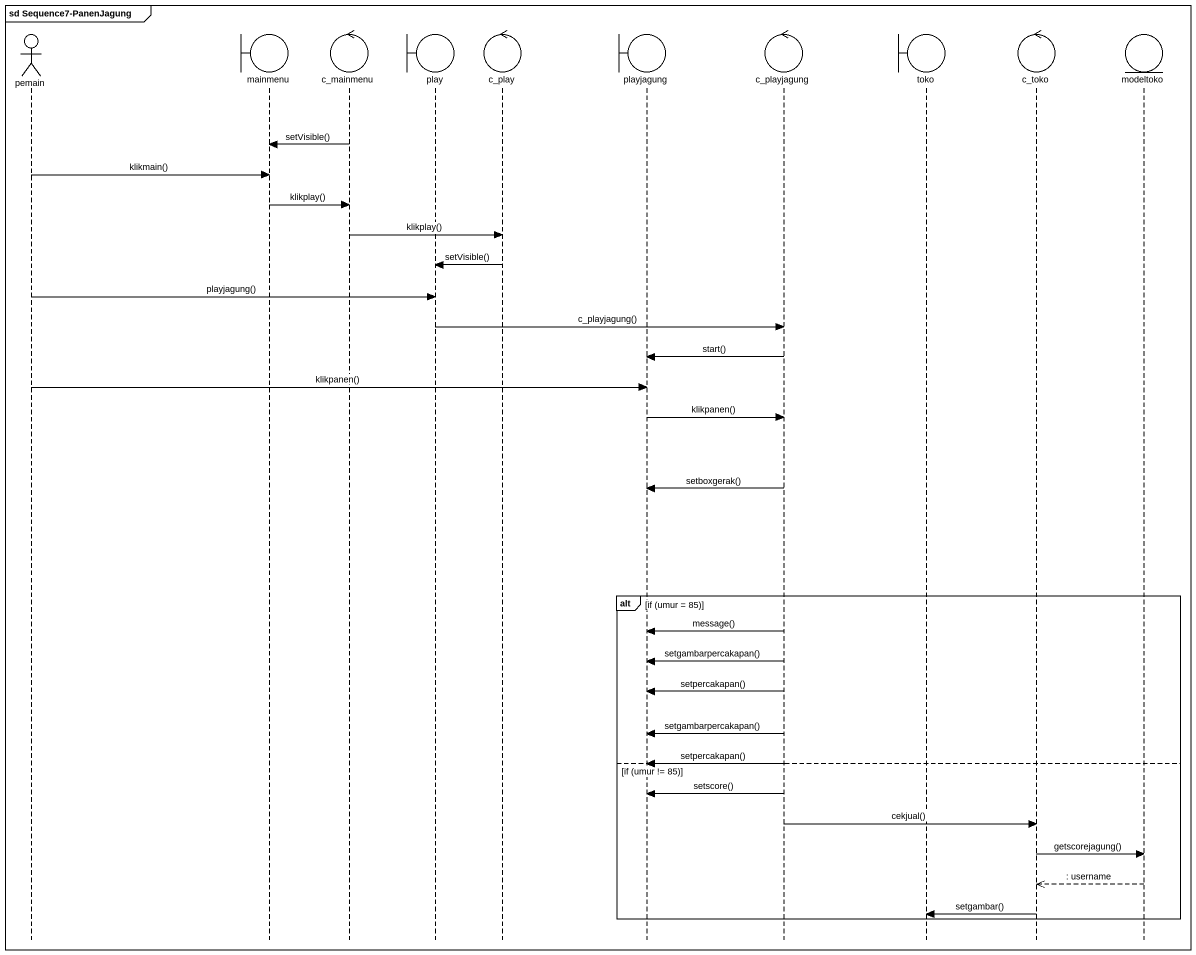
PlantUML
@startuml
mainframe sd Sequence7-PanenJagung
hide footbox
actor pemain
boundary mainmenu
control c_mainmenu
boundary play
control c_play
boundary playjagung
control c_playjagung
boundary toko
control c_toko
entity modeltoko

c_mainmenu -> mainmenu : setVisible()
pemain -> mainmenu : klikmain()
mainmenu -> c_mainmenu : klikplay()
c_mainmenu -> c_play : klikplay()
c_play -> play : setVisible()
pemain -> play : playjagung()
play -> c_playjagung : c_playjagung()
c_playjagung -> playjagung : start()
pemain -> playjagung : klikpanen()
playjagung -> c_playjagung : klikpanen()
c_playjagung -> playjagung : setboxgerak()
alt if (umur = 85)
  c_playjagung -> playjagung : message()
  c_playjagung -> playjagung : setgambarpercakapan()
  c_playjagung -> playjagung : setpercakapan()
  c_playjagung -> playjagung : setgambarpercakapan()
else if (umur != 85)
  c_playjagung -> playjagung : setpercakapan()
  c_playjagung -> playjagung : setscore()
  c_playjagung -> c_toko : cekjual()
  c_toko -> modeltoko : getscorejagung()
  modeltoko -->> c_toko : : username
  c_toko -> toko : setgambar()
end
@enduml
